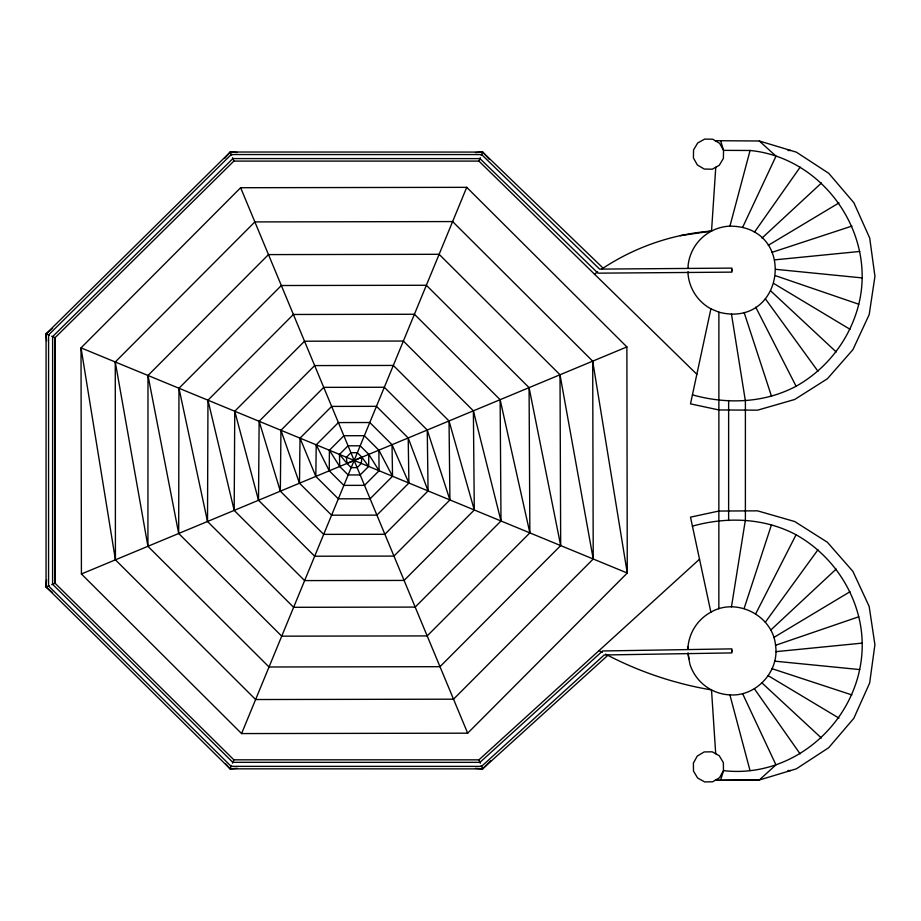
<?xml version="1.0" encoding="UTF-8"?>
<svg xmlns="http://www.w3.org/2000/svg" width="921" height="921" viewBox="0 0 921 921"><rect width="100%" height="100%" fill="white"/><g stroke="black" fill="none" stroke-linecap="round" stroke-linejoin="round"><path stroke-width="1.38" d="M715.709 753.758L711.507 689.933A353.652 353.652 0 0 1 682.231 683.716L672.606 681.091A353.652 353.652 0 0 1 607.825 655.338L482.616 768.874L230.089 768.839L46.05 586.965L46.085 333.874L230.227 152.023L482.685 152.08L603.117 268.138A229.456 229.456 0 0 1 711.542 231.067L715.767 167.242M560.014 374.766L560.682 545.589L439.996 666.689L269.024 666.988L147.924 546.303L147.993 375.48L268.46 254.599L439.121 254.3L560.014 374.766L593.228 559.001L453.523 699.189L255.612 699.534L115.424 559.83L81.025 347.873L240.634 187.723L466.728 187.331L626.879 346.929L627.27 573.035L467.672 733.185L241.578 733.577L81.416 573.979L81.025 347.873L627.27 573.035L592.698 361.17L452.614 221.57L254.864 221.915L115.263 361.988L115.424 559.83M688.01 646.91L688.01 649.259L688.01 646.91A44.035 44.035 0 0 1 710.885 612.166C736.57 597.061 772.788 615.642 775.551 645.287C779.603 671.351 756.199 696.783 729.893 694.883A44.035 44.035 0 0 1 689.841 664.029L688.01 652.92L688.747 658.791M718.852 608.816L718.887 312.184L710.908 308.834A44.035 44.035 0 0 1 688.045 274.09L688.068 271.66M728.626 520.515L728.638 400.497M731.873 651.538L731.873 650.226M731.907 270.774L731.907 269.462M529.08 387.637L529.863 532.879L427.183 635.916L281.722 636.169L178.686 533.489L178.973 388.248L281.342 285.522L426.365 285.268L529.08 387.637L560.682 545.589M500.138 399.691L501.001 520.987L415.187 607.089L293.626 607.307L207.513 521.493L207.962 400.198L293.385 314.475L414.415 314.257L500.138 399.691L529.863 532.879M473.382 410.824L474.292 509.981L404.089 580.426L304.632 580.598L234.187 510.395L234.751 411.238L304.517 341.219L403.363 341.046L473.382 410.824L501.001 520.987M449.034 420.966L449.92 499.93L393.958 556.088L314.671 556.226L258.513 500.264L259.135 421.288L314.66 365.579L393.313 365.441L449.034 420.966L474.292 509.981M378.865 450.173L379.084 470.735L364.509 485.344L343.878 485.379L329.258 470.815L329.407 450.254L343.867 435.737L364.348 435.702L378.865 450.173L392.53 476.272L370.104 498.779L338.329 498.825L315.834 476.41L300.027 438.143L331.652 406.403L376.459 406.334L408.199 437.959L428.069 490.928L384.874 534.272L323.685 534.376L280.329 491.181L259.135 421.288M688.091 267.942L688.114 265.432A44.035 44.035 0 0 1 729.927 226.129L750.074 150.48C823.052 157.572 876.424 233.071 858.775 304.229C850.141 338.813 827.185 368.849 796.078 386.244C764.269 403.179 726.704 404.492 692.431 394.856M280.329 491.181L280.951 430.28L323.732 387.361L384.322 387.257L427.252 430.026L449.92 499.93M408.199 437.959L408.901 483.018L376.908 515.127L331.583 515.196L299.486 483.214L300.027 438.143M315.834 476.41L316.214 444.82L338.387 422.578L369.793 422.52L392.035 444.693L408.901 483.018M368.653 466.429L368.791 454.364L360.192 445.799L348.057 445.81L339.492 454.41L339.676 466.487L348.173 474.96L360.18 474.937L368.653 466.429L361.884 457.242L357.348 452.706L350.936 452.718L346.4 457.265L346.998 463.436L351.2 467.615L357.129 467.615L361.32 463.413L361.884 457.242L346.998 463.436L339.492 454.41M718.887 312.184C784.991 329.234 798.208 226.324 729.927 226.129M52.543 592.548L46.05 586.965L46.557 579.862M710.885 612.166L690.497 517.142L718.864 511.051L757.546 510.844L794.719 521.539L827.38 542.262L852.881 571.354L869.171 606.432L874.915 644.688L869.654 683.014L853.825 718.311L828.693 747.714L796.308 768.851L759.272 780.018L715.145 780.306L720.59 780.306L723.48 770.635L723.353 762.611L719.22 755.715L712.198 751.812L704.174 751.939L697.278 756.06L693.375 763.083L693.501 771.119L697.623 778.003L704.646 781.917L712.681 781.791L719.566 777.658L723.48 770.635C807.176 780.317 879.048 698.567 858.74 616.794C850.118 582.21 827.162 552.174 796.066 534.767C764.257 517.832 726.692 516.52 692.419 526.144M731.458 606.847L745.388 519.962L745.4 401.049L731.481 314.153M710.908 308.834L690.497 403.859L718.875 409.949L757.557 410.167L794.731 399.472L827.392 378.761L852.904 349.681L869.194 314.591L874.95 276.346L869.7 238.021L853.871 202.724L828.75 173.309L796.366 152.161L759.33 140.994L715.203 140.694M744.087 608.574L771.51 524.682M241.578 733.577L466.728 187.331M699.523 559.208L478.92 759.848L233.865 759.825L55.099 583.269L55.099 337.65L233.865 161.094L478.92 161.094L480.325 157.71M481.269 155.453L482.685 152.08L489.419 159.437M225.38 763.497L230.089 768.839L231.505 765.466M232.449 763.21L233.865 759.825M742.614 227.406L776 156.167L759.33 140.994M755.692 613.847L796.066 534.767M754.403 232.265L800.165 167.161M765.305 622.228L817.952 549.779M224.574 158.447L230.227 152.023L237.388 152.541M475.443 768.356L482.616 768.874L490.651 760.723M770.612 630.194L836.199 569.063M761.978 238.113L821.474 182.98M46.591 340.989L46.085 333.874L52.566 328.302M594.448 274.124L597.694 271.879M601.85 269.013L603.117 268.138M768.287 245.297L838.996 202.908M773.732 637.516L850.002 591.731M81.416 573.979L626.879 346.929M46.05 586.965L49.446 585.583M51.703 584.651L55.099 583.269L55.099 337.65L51.726 336.234M775.551 645.287L858.74 616.794M772.086 252.319L851.948 226.082M680.32 235.661L711.542 231.067M774.607 259.872L859.754 251.456M775.896 651.665L862.033 643.134M475.501 152.587L482.685 152.08M230.089 768.839L237.261 768.333M720.59 780.306L759.272 780.018L775.943 764.856L742.579 693.605M787.996 150.48L790.805 150.48M787.939 770.532L790.748 770.532M750.074 150.48L723.538 150.365L719.623 143.342L712.739 139.221L704.703 139.083L697.681 142.997L693.559 149.881L693.421 157.917L697.335 164.94L704.22 169.061L712.255 169.199L719.278 165.285L723.399 158.4L723.538 150.365L720.648 140.694M774.573 661.14L859.719 669.579M775.931 269.346L862.068 277.9M772.051 668.692L851.913 694.941M775.586 275.724L858.775 304.229M46.085 333.874L49.469 335.29M599.007 650.617L602.311 652.39M605.604 654.152L607.802 655.326M768.241 675.715L838.95 718.115M773.767 283.495L850.025 329.292M761.932 682.898L821.428 738.043M770.635 290.829L836.222 351.972M478.92 161.094L696.852 374.306M765.339 298.784L817.963 371.232M754.368 688.747L800.107 753.862M329.407 450.254L339.676 466.487M368.791 454.364L379.084 470.735M755.727 307.165L796.078 386.244M316.214 444.82L329.258 470.815M240.634 187.723L467.672 733.185M478.92 759.848L480.302 763.233M481.234 765.489L482.616 768.874M230.227 152.023L231.585 155.43M232.495 157.698L233.865 161.094M280.951 430.28L299.486 483.214M744.11 312.426L771.522 396.329M234.751 411.238L258.513 500.264M729.893 694.883L750.016 770.532M207.962 400.198L234.187 510.395M178.973 388.248L207.513 521.493M147.993 375.48L178.686 533.489M115.263 361.988L147.924 546.303M392.035 444.693L392.53 476.272M427.252 430.026L428.069 490.928M592.698 361.17L593.228 559.001M48.583 334.922L48.56 585.963L231.148 766.353L481.545 766.376L604.199 654.981L731.896 652.908L731.838 648.868L602.61 650.974L479.991 762.346L232.806 762.323L52.589 584.271L52.612 336.614L232.875 158.585L479.979 158.608L597.971 273.157L731.919 272.132L731.884 268.103L599.594 269.105L481.614 154.567L231.217 154.544L48.583 334.922"/></g></svg>
